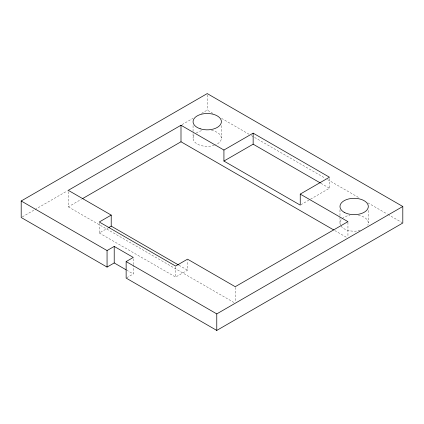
<?xml version="1.0" encoding="UTF-8"?>
<svg xmlns="http://www.w3.org/2000/svg" width="424" height="424" viewBox="0 0 424 424"><rect width="100%" height="100%" fill="white"/><g stroke="black" fill="none" stroke-linecap="round" stroke-linejoin="round"><path stroke-width="0.32" stroke-dasharray="2.12 1.59" d="M22.345 216.85L34.365 209.907M34.938 209.578L67.564 190.742M182.044 124.645L192.92 118.365M201.506 113.409L207.23 110.102L212.965 113.415M68.285 191.643L68.285 206.848L81.445 199.248M99.29 223.289L99.29 233.009L108.374 227.762M126.691 277.778L133.295 273.962L133.295 265.371M99.29 233.009L175.61 277.073L187.53 270.189L187.53 260.469M300.817 204.787L309.986 199.492M310.559 199.158L329.469 188.24L329.469 178.52M221.567 118.381L249.095 134.275M251.39 135.601L325.372 178.313M327.667 179.638L359.785 198.183M367.815 202.815L387.313 214.078M387.891 214.406L402.228 222.685M320.926 183.311L329.469 188.24M334.748 230.545L346.8 237.498M178.986 265.26L187.53 270.189M68.285 206.848L235.235 303.234M126.559 270.077L133.295 273.962M368.313 210.458L368.313 223.013M347.945 222.298L347.945 236.841M339.979 209.795L339.979 223.013M235.235 287.371L235.235 301.914M221.397 125.637L221.397 138.192M207.23 94.902L207.23 110.102M193.063 125.637L193.063 132.908M193.063 133.571L193.063 138.192M175.61 266.707L175.61 277.073M133.295 258.762L133.295 264.709M360.135 230.428A14.167 8.178 0 0 1 341.06 226.146M340.461 225.133A14.167 8.178 0 0 1 341.877 218.927M342.263 218.561A14.167 8.178 0 0 1 349.89 215.217M358.402 215.217A14.167 8.178 0 0 1 367.831 225.133M211.486 130.396A14.167 8.178 0 0 1 221.211 136.878A14.167 8.178 0 0 1 215.556 144.812M214.311 145.278A14.167 8.178 0 0 1 197.213 143.98A14.167 8.178 0 0 1 194.961 134.106M196.222 133.046A14.167 8.178 0 0 1 202.974 130.396"/><path stroke-width="0.64" d="M108.942 227.439L111.215 226.125L111.215 215.106L68.285 190.323L180.995 125.25L223.925 150.038L253.149 133.162L329.469 177.227L300.245 194.102L300.245 205.115L223.925 161.051L223.925 150.038M21.2 200.987L207.23 93.582L402.8 206.493L402.8 223.013L216.77 330.418L126.14 278.096L126.14 261.571L133.295 257.442L114.215 246.424L107.06 250.558L21.2 200.987L21.2 217.507L107.06 267.078L114.215 262.949L126.002 269.754M82.59 198.591L180.995 141.775L333.603 229.882M111.215 215.106L99.29 221.996L175.61 266.055L187.53 259.175L235.235 286.709L347.945 221.641L300.245 194.102M223.925 161.051L253.149 144.181L320.359 182.983M126.14 261.571L216.77 313.898L402.8 206.493M111.215 226.125L178.419 264.926M253.149 133.162L253.149 144.181M216.77 313.898L216.77 330.418M180.995 125.25L180.995 141.775M114.215 246.424L114.215 262.949M107.06 250.558L107.06 267.078M344.129 212.276A14.167 8.178 0 0 0 367.831 208.608A14.167 8.178 0 0 0 350.478 198.591A14.167 8.178 0 0 0 344.129 212.276M200.149 128.753A14.167 8.178 0 0 0 221.397 121.672A14.167 8.178 0 0 0 200.149 114.586A14.167 8.178 0 0 0 200.149 128.753"/></g></svg>
